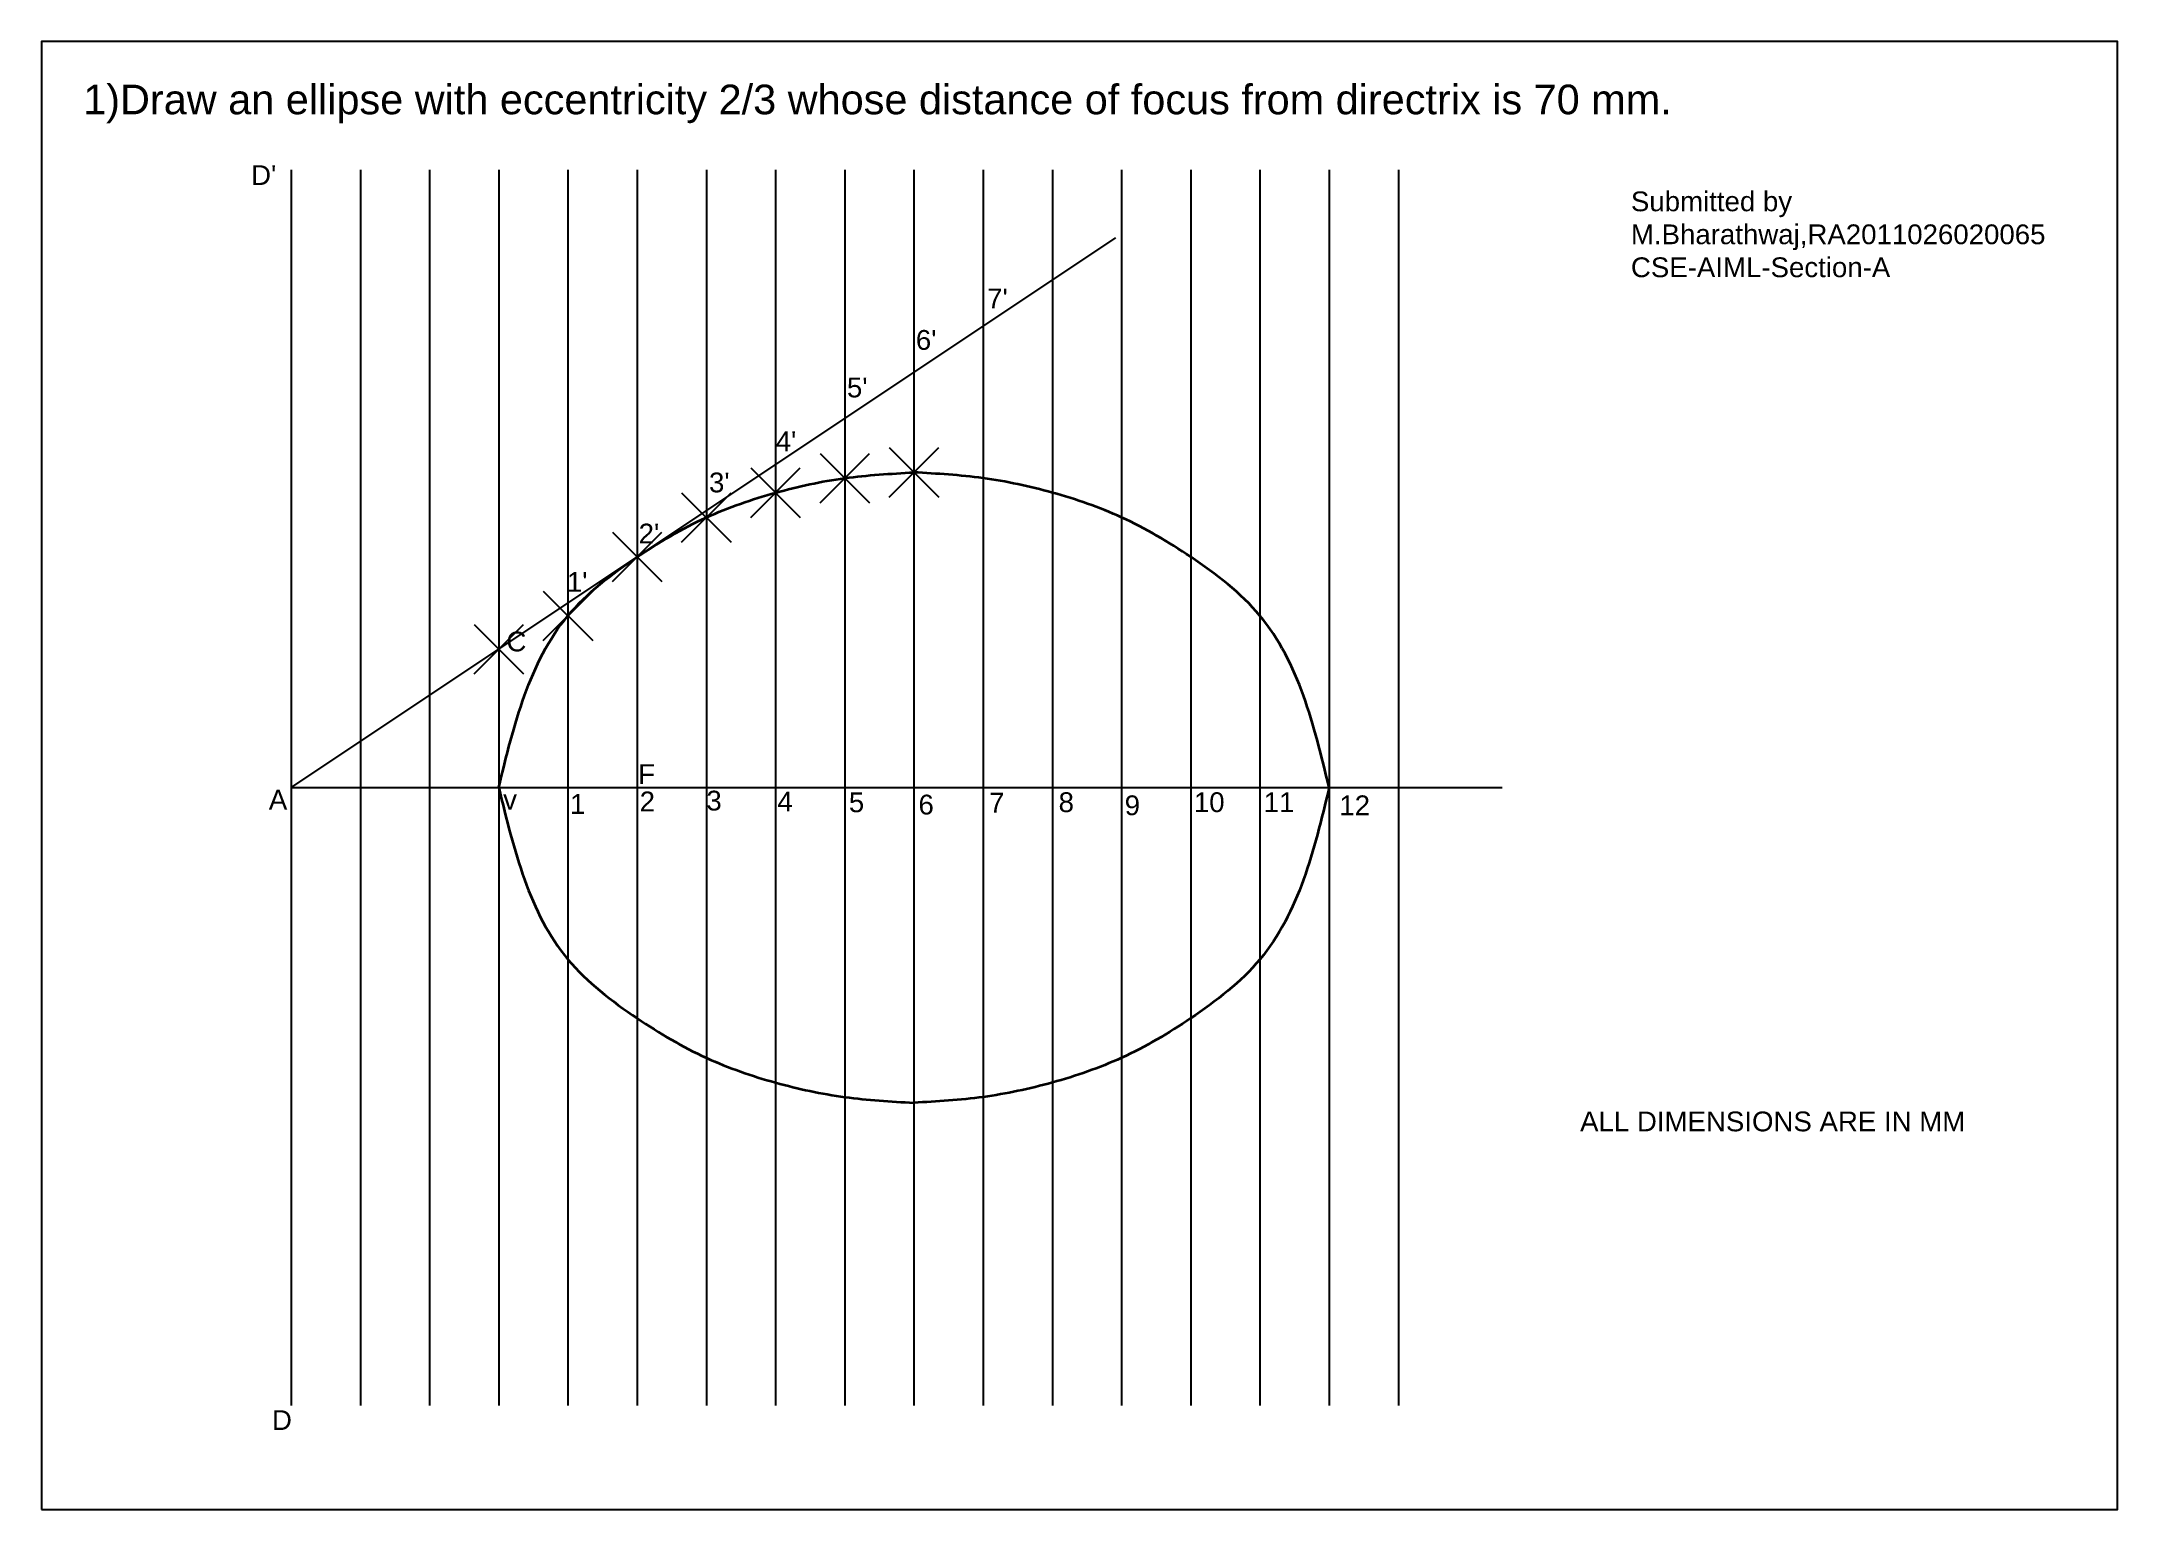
# Model space of a CAD drawing. Header units: millimetres. Extents: x 0 to 420, y 0 to 297.
import ezdxf

# ---------------------------------------------------------------- set-up
doc = ezdxf.new("R2010")
doc.units = ezdxf.units.MM
doc.header["$PDMODE"] = 3
doc.header["$PDSIZE"] = 5
doc.styles.get("Standard").update_dxf_attribs({"font": 'arial.ttf'})

msp = doc.modelspace()

# ---------------------------------------------------------------- linework, layer by layer
for p, q in [((50.51, 271.05), (50.51, 21.05)), ((64.51, 271.05), (64.51, 21.05)), ((78.51, 271.05), (78.51, 21.05)), ((92.51, 271.05), (92.51, 21.05)), ((106.51, 271.05), (106.51, 21.05)), ((120.51, 271.05), (120.51, 21.05)), ((134.51, 271.05), (134.51, 21.05)), ((148.51, 271.05), (148.51, 21.05)), ((162.51, 271.05), (162.51, 21.05)), ((176.51, 271.05), (176.51, 21.05)), ((190.51, 271.05), (190.51, 21.05)), ((204.51, 271.05), (204.51, 21.05)), ((218.51, 271.05), (218.51, 21.05)), ((232.51, 271.05), (232.51, 21.05)), ((246.51, 271.05), (246.51, 21.05)), ((260.51, 271.05), (260.51, 21.05)), ((274.51, 271.05), (274.51, 21.05)), ((50.51, 146.05), (217.32, 257.26)), ((92.51, 174.05), (92.51, 174.05)), ((50.51, 146.05), (295.51, 146.05)), ((50.51, 146.05), (120.51, 146.05))]:
    msp.add_line(p, q)
msp.add_lwpolyline([(0, 0), (420, 0), (420, 297), (0, 297)], close=True)
msp.add_spline([(92.51, 146.05), (106.51, 180.82), (120.51, 192.72), (134.51, 200.72), (148.51, 205.72), (162.51, 208.66), (176.51, 209.83)], degree=3)
at = {"color": 215, "lineweight": 35, "true_color": 0xa953a0}
for points in [[(92.51, 146.05), (106.51, 180.82), (120.51, 192.72), (134.51, 200.72), (148.51, 205.72), (162.51, 208.66), (176.51, 209.83)], [(260.51, 146.05), (246.51, 180.82), (232.51, 192.72), (218.51, 200.72), (204.51, 205.72), (190.51, 208.66), (176.51, 209.83)], [(92.51, 146.05), (106.51, 111.29), (120.51, 99.39), (134.51, 91.38), (148.51, 86.38), (162.51, 83.45), (176.51, 82.28)], [(260.51, 146.05), (246.51, 111.29), (232.51, 99.39), (218.51, 91.38), (204.51, 86.38), (190.51, 83.45), (176.51, 82.28)]]:
    msp.add_spline(points, degree=3, dxfattribs=at)
for p in [(162.51, 208.66), (176.51, 209.83), (148.51, 205.72), (134.51, 200.72), (120.51, 192.72), (106.51, 180.82), (92.51, 174.05)]:
    msp.add_point(p)

# ---------------------------------------------------------------- texts
at = {"attachment_point": 1}
for s, width, insert, char_height in [('1)Draw an ellipse with eccentricity 2/3 whose distance of focus from directrix is 70 mm.', 328.4634, (8.43, 288.28), 6), ("D'", 11.8261, (42.4, 271.97), 4), ('Submitted by\\PM.Bharathwaj,RA2011026020065\\PCSE-AIML-Section-A', 76.157, (321.56, 266.66), 4), ("7'", 11.8261, (191.32, 247.03), 4), ("6'", 11.8261, (176.89, 238.63), 4), ("5'", 11.8261, (162.95, 229), 4), ("4'", 11.8261, (148.53, 218.1), 4), ("3'", 11.8261, (135.04, 209.79), 4), ("2'", 11.8261, (120.81, 199.45), 4), (" 1'", 11.8261, (104.73, 189.66), 4), (' C', 11.8261, (92.51, 177.61), 4), (' F', 11.8261, (119.15, 150.79), 4), ('A', 11.8261, (45.99, 145.62), 4), (' v', 11.8261, (91.85, 145.61), 4), ('1', 11.8261, (106.9, 144.74), 4), ('2', 11.8261, (121.01, 145.25), 4), ('3', 11.8261, (134.51, 145.42), 4), ('4', 11.8261, (148.88, 145.25), 4), ('5', 11.8261, (163.34, 145.08), 4), ('6', 11.8261, (177.42, 144.62), 4), ('7', 11.8261, (191.71, 145.01), 4), ('8', 11.8261, (205.77, 145.1), 4), ('9', 11.8261, (219.14, 144.47), 4), ('10', 11.8261, (233.14, 145.1), 4), ('11', 11.8261, (247.27, 145.1), 4), ('12', 11.8261, (262.57, 144.47), 4), ('D', 11.8261, (46.62, 20.09), 4)]:
    msp.add_mtext_dynamic_manual_height_columns(s, width=width, gutter_width=12.5, heights=[0], dxfattribs=dict(at, insert=insert, char_height=char_height))
at = {"color": 1, "insert": (311.28, 80.51), "char_height": 4, "attachment_point": 1}
msp.add_mtext_dynamic_manual_height_columns('ALL DIMENSIONS ARE IN MM', width=81.2517, gutter_width=12.5, heights=[5.78], dxfattribs=at)

doc.saveas('drawing.dxf')
